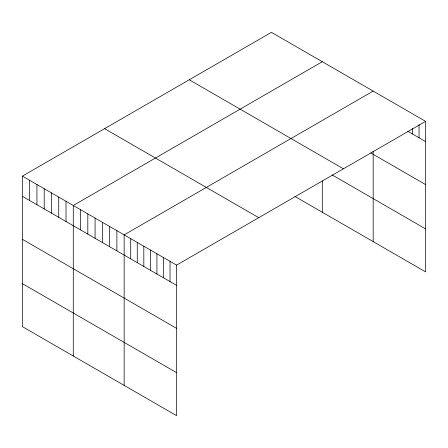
<?xml version="1.0" encoding="UTF-8"?>
<svg xmlns="http://www.w3.org/2000/svg" width="448" height="448" viewBox="0 0 448 448"><rect width="100%" height="100%" fill="white"/><g stroke="black" fill="none" stroke-linecap="round" stroke-linejoin="round"><path stroke-width="0.67" d="M22.4 176.114L176.579 265.126L176.579 415.66L22.4 326.642L22.4 176.114L271.421 32.34L425.6 121.358L425.6 271.886L295.042 196.51M322.297 61.718L73.282 205.486L73.282 356.02M373.178 91.09L124.158 234.864L124.158 385.392M176.579 265.126L425.6 121.358M407.73 131.264L425.6 141.585M370.754 152.919L425.6 184.582M189.241 79.783L343.426 168.801M331.99 174.843L425.6 228.889M104.574 128.666L258.759 217.683M22.4 196.336L176.579 285.354M22.4 239.338L176.579 328.356M22.4 283.646L176.579 372.658M419.048 124.55L419.048 137.799M412.496 128.436L412.496 134.019M373.178 151.06L373.178 241.623M322.297 180.975L322.297 212.246M170.027 261.346L170.027 281.568M163.475 257.561L163.475 277.788M156.923 253.775L156.923 274.002M150.371 249.995L150.371 270.222M143.819 246.21L143.819 266.437M137.262 242.43L137.262 262.657M130.71 238.644L130.71 258.871M116.889 230.664L116.889 250.891M109.62 226.47L109.62 246.697M102.351 222.275L102.351 242.497M95.082 218.075L95.082 238.302M87.814 213.881L87.814 234.108M80.55 209.681L80.55 229.908M66.013 201.292L66.013 221.519M58.744 197.092L58.744 217.319M51.475 192.898L51.475 213.125M44.206 188.703L44.206 208.93M36.938 184.503L36.938 204.73M29.669 180.309L29.669 200.536"/></g></svg>
